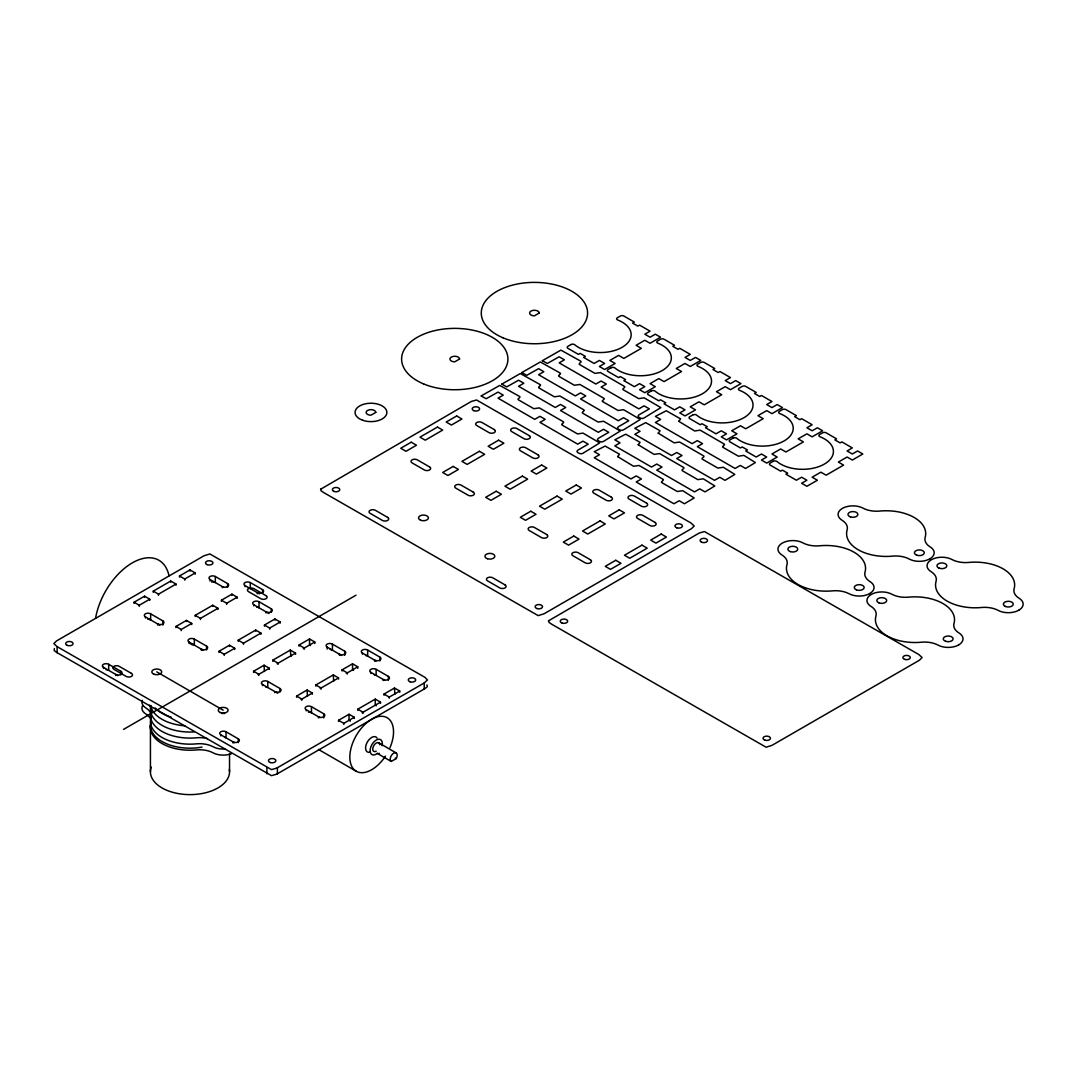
<?xml version="1.0" encoding="UTF-8"?>
<svg xmlns="http://www.w3.org/2000/svg" width="1077" height="1077" viewBox="0 0 1077 1077"><rect width="100%" height="100%" fill="white"/><g stroke="black" fill="none" stroke-linecap="round" stroke-linejoin="round"><path stroke-width="1.5" d="M54.388 648.529L54.092 650.427L56.475 652.312L271.471 775.655L276.722 774.175L424.863 688.647L427.246 686.763L426.95 684.864M424.217 682.966L427.488 679.95L424.863 677.298L209.867 553.955L203.957 555.813L56.475 640.963L53.85 643.615L57.121 646.644L271.471 769.597L276.722 768.116L424.217 682.966L424.217 689.024M134.046 603.376L134.046 602.231L144.533 596.187L149.77 599.202L149.77 600.347M153.271 592.269L153.271 591.138L170.745 581.042L175.995 584.071L175.995 585.201M179.482 577.137L179.482 575.993L189.983 569.935L195.22 572.964L195.22 574.108M134.046 602.231L139.283 605.261L149.77 599.202M153.271 591.138L158.507 594.167L175.995 584.071M179.482 575.993L184.732 579.022L195.22 572.964M175.995 627.595L175.995 626.451L186.483 620.406L191.719 623.435L191.719 624.566M195.22 616.488L195.22 615.357L212.707 605.261L217.944 608.29L217.944 609.42M221.445 601.356L221.445 600.212L231.932 594.167L237.169 597.183L237.169 598.327M175.995 626.451L181.232 629.48L191.719 623.435M195.22 615.357L200.47 618.386L217.944 608.29M221.445 600.212L226.682 603.241L237.169 597.183M218.994 652.42L218.994 651.289L229.482 645.231L234.732 648.26L234.732 649.391M238.219 641.313L238.219 640.182L255.707 630.085L260.944 633.114L260.944 634.259M264.444 626.181L264.444 625.05L274.931 618.992L280.168 622.021L280.168 623.152M218.994 651.289L224.231 654.304L234.732 648.26M238.219 640.182L243.469 643.211L260.944 633.114M264.444 625.05L269.681 628.066L280.168 622.021M123.545 729.398L356.043 595.177M253.607 672.398L253.607 671.267L264.094 665.209L269.331 668.238L269.331 669.369M272.831 661.305L272.831 660.161L290.319 650.077L295.556 653.106L295.556 654.237M299.056 646.16L299.056 645.029L309.543 638.971L314.78 642L314.78 643.507M258.197 674.673L269.331 668.238M277.206 663.701L295.556 653.106M303.31 648.623L314.78 642M296.606 697.223L296.606 696.092L307.093 690.034L312.343 693.063L312.343 694.194M315.83 686.13L315.83 684.985L333.318 674.902L338.555 677.931L338.555 679.062M342.055 670.984L342.055 669.854L352.542 663.795L357.779 666.825L357.779 668.332M301.197 699.498L312.343 693.063M320.206 688.526L338.555 677.931M346.309 673.448L357.779 666.825M338.555 721.442L338.555 720.311L349.042 714.253L354.293 717.282L354.293 718.426M357.779 710.349L357.779 709.218L375.267 699.121L380.504 702.15L380.504 703.281M384.004 695.203L384.004 694.073L394.492 688.015L399.742 691.044L399.742 692.188M338.555 720.311L343.805 723.34L354.293 717.282M362.155 712.745L380.504 702.15M388.918 697.29L399.742 691.044M382.106 745.661A8.656 4.995 -60 0 0 376.99 739.657A8.656 4.995 -60 0 0 370.111 750.844A8.656 4.995 -60 0 0 377.34 753.415L391.207 761.466L396.201 758.585A4.941 2.854 -60 0 0 396.174 752.917L378.7 742.82M191.073 644.1L193.47 644.625M148.02 618.763L149.77 619.396M362.397 654.197L362.397 653.066A3.702 2.141 0 0 1 362.397 650.037A3.702 2.141 0 0 1 367.647 650.037L379.871 657.105L379.871 660.888M245.044 586.723L245.044 585.578A3.702 2.141 0 0 1 245.044 582.563A3.702 2.141 0 0 1 250.281 582.563L262.519 589.617L262.519 593.023M362.397 653.066L376.048 660.941M245.044 585.578L259.463 593.912M210.082 581.042L210.082 579.534A3.702 2.141 0 0 1 210.082 576.505A3.702 2.141 0 0 1 215.319 576.505L227.557 583.559L227.557 587.355M253.782 605.893L253.782 604.762A3.702 2.141 0 0 1 253.782 601.733A3.702 2.141 0 0 1 259.019 601.733L271.256 608.801L271.256 612.207M327.193 649.041L327.193 647.142A3.702 2.141 0 0 1 327.193 644.113A3.702 2.141 0 0 1 332.443 644.113L344.68 651.181L344.68 655.341M370.892 673.515L370.892 672.371A3.702 2.141 0 0 1 370.892 669.342A3.702 2.141 0 0 1 376.142 669.342L388.38 676.41L388.38 680.193M210.082 579.534L223.733 587.409M253.782 604.762L268.967 613.527M327.193 647.142L341.611 655.476M370.892 672.371L384.556 680.26M310.526 645.594L309.543 645.029L309.543 638.971M353.525 670.419L352.542 669.854L352.542 663.795M394.828 694.261L394.492 688.015M299.056 645.029L304.293 648.058L304.293 649.189M342.055 669.854L347.292 672.883L347.292 674.014M384.004 694.073L389.255 697.102L389.255 698.233M290.965 656.512L290.319 650.077M333.641 681.149L333.318 674.902M376.25 705.745L375.267 705.179L375.267 699.121M272.831 660.161L278.081 663.19L278.081 664.321M315.83 684.985L321.081 688.015L321.081 689.159M357.779 709.218L363.03 712.234L363.03 713.378M264.417 671.456L264.094 665.209M307.416 696.281L307.093 690.034M350.362 721.065L349.042 720.311L349.042 714.253M253.607 671.267L258.843 674.296L258.843 675.427M296.606 696.092L301.856 699.121L301.856 700.252M145.408 618.01L145.408 616.865A3.702 2.141 0 0 1 145.408 613.836A3.702 2.141 0 0 1 150.645 613.836L162.883 620.904L162.883 625.064M189.108 643.615L189.108 642.094A3.702 2.141 0 0 1 189.108 639.078A3.702 2.141 0 0 1 194.345 639.078L206.582 646.133L206.582 649.916M262.519 685.618L262.519 684.487A3.702 2.141 0 0 1 262.519 681.458A3.702 2.141 0 0 1 267.769 681.458L279.993 688.526L279.993 691.932M306.218 710.847L306.218 709.716A3.702 2.141 0 0 1 306.218 706.687A3.702 2.141 0 0 1 311.468 706.687L323.706 713.755L323.706 717.915M395.326 758.073L396.201 758.585M145.408 616.865L159.827 625.198M189.108 642.094L203.257 650.279M262.519 684.487L277.704 693.251M306.218 709.716L319.882 717.605M318.482 749.444L356.231 771.24M156.771 671.873L223.195 710.214M220.812 735.941L220.812 734.81A3.702 2.141 0 0 1 220.812 731.781A3.702 2.141 0 0 1 226.049 731.781L238.286 738.849L238.286 742.632M103.446 668.467L103.446 667.336A3.702 2.141 0 0 1 103.446 664.307A3.702 2.141 0 0 1 108.696 664.307L120.934 671.361L120.934 674.767M220.812 734.81L234.463 742.686M103.446 667.336L117.878 675.656M383.129 680.57L383.129 679.439A3.702 2.141 0 0 0 388.38 679.439A3.702 2.141 0 0 0 388.38 676.41M376.142 669.342L376.142 675.4A3.702 2.141 0 0 0 374.284 674.821M374.634 661.265L374.634 660.12A3.702 2.141 0 0 0 379.871 660.12A3.702 2.141 0 0 0 379.871 657.105M367.647 650.037L367.647 656.095A3.702 2.141 0 0 0 365.776 655.503M343.805 723.34L343.805 724.471M339.43 655.341L339.43 654.21A3.702 2.141 0 0 0 344.68 654.21A3.702 2.141 0 0 0 344.68 651.181M332.443 644.113L332.443 650.171A3.702 2.141 0 0 0 330.195 649.552M318.455 717.915L318.455 716.784A3.702 2.141 0 0 0 323.706 716.784A3.702 2.141 0 0 0 323.706 713.755M311.468 706.687L311.468 712.745A3.702 2.141 0 0 0 308.453 712.126M277.381 767.739L277.381 773.798M274.931 618.992L274.931 620.123M274.756 692.686L274.756 691.555A3.702 2.141 0 0 0 279.993 691.555A3.702 2.141 0 0 0 279.993 688.526M269.681 628.066L269.681 629.21M267.769 681.458L267.769 687.516A3.702 2.141 0 0 0 265.521 686.897M266.894 767.739L266.894 773.798M266.019 612.961L266.019 611.817A3.702 2.141 0 0 0 271.256 611.817A3.702 2.141 0 0 0 271.256 608.801M259.019 601.733L259.019 607.791A3.702 2.141 0 0 0 256.784 607.172M257.282 593.777L257.282 592.646A3.702 2.141 0 0 0 262.519 592.646A3.702 2.141 0 0 0 262.519 589.617M255.707 630.085L255.707 631.23M250.281 582.563L250.281 588.607A3.702 2.141 0 0 0 248.424 588.029M243.469 643.211L243.469 644.342M233.049 743.009L233.049 741.878A3.702 2.141 0 0 0 238.286 741.878A3.702 2.141 0 0 0 238.286 738.849M231.932 594.167L231.932 595.298M229.482 645.231L229.482 646.362M229.536 753.55L229.536 771.778M226.682 603.241L226.682 604.385M226.049 731.781L226.049 737.839A3.702 2.141 0 0 0 224.555 737.314M224.231 654.304L224.231 655.449M222.32 587.732L222.32 586.588A3.702 2.141 0 0 0 227.557 586.588A3.702 2.141 0 0 0 227.557 583.559M215.319 576.505L215.319 582.563A3.702 2.141 0 0 0 211.577 582.024M212.707 605.261L212.707 606.405M201.345 650.293L201.345 649.162A3.702 2.141 0 0 0 206.582 649.162A3.702 2.141 0 0 0 206.582 646.133M200.47 618.386L200.47 619.517M194.345 639.078L194.345 645.123A3.702 2.141 0 0 0 191.343 644.517M189.983 569.935L189.983 571.079M186.483 620.406L186.483 621.537M184.732 579.022L184.732 580.153M181.232 629.48L181.232 630.624M170.745 581.042L170.745 582.172M158.507 594.167L158.507 595.298M157.632 625.064L157.632 623.933A3.702 2.141 0 0 0 162.883 623.933A3.702 2.141 0 0 0 162.883 620.904M150.645 613.836L150.645 619.894A3.702 2.141 0 0 0 148.02 619.275M150.43 725.359L150.43 771.778M144.533 596.187L144.533 597.318M139.283 605.261L139.283 606.405M115.683 675.535L115.683 674.39A3.702 2.141 0 0 0 120.934 674.39A3.702 2.141 0 0 0 120.934 671.361M108.696 664.307L108.696 670.352A3.702 2.141 0 0 0 106.071 669.732M57.121 646.644L57.121 652.702M95.57 618.252A53.15 30.681 -60 0 1 132.296 562.881A53.15 30.681 -60 0 1 169.022 575.845M221.795 713.539A4.941 2.854 0 0 1 224.581 713.539M224.945 749A14.836 8.562 0 0 1 213.084 746.765A19.776 11.416 0 0 0 196.391 743.857A39.553 22.832 0 0 1 150.942 717.619A19.776 11.416 0 0 0 145.907 707.979A14.836 8.562 0 0 1 142.285 700.292M231.636 753.59A14.836 8.562 0 0 1 213.084 752.823A19.776 11.416 0 0 0 196.391 749.915A39.553 22.832 0 0 1 150.942 723.677A19.776 11.416 0 0 0 145.907 714.038A14.836 8.562 0 0 1 142.676 705.516M207.471 738.593A19.776 11.416 0 0 0 196.391 737.799A39.553 22.832 0 0 1 150.942 711.56A19.776 11.416 0 0 0 149.582 705.166M194.143 731.916A39.553 22.832 0 0 1 150.942 705.502M201.978 747.115A39.553 22.832 0 0 1 151.265 720.675M229.32 769.422A39.553 22.832 0 0 1 187.936 794.584A39.553 22.832 0 0 1 151.265 767.107M184.827 725.804A39.553 22.832 0 0 1 150.753 706.122M171.297 717.228A39.553 22.832 0 0 1 155.115 707.885M385.458 756.121A30.896 17.838 -60 0 1 350.577 763.189A30.896 17.838 -60 0 1 375.133 717.578A30.896 17.838 -60 0 1 389.968 747.734M370.003 752.244A8.656 4.995 -60 0 1 366.947 742.74A8.656 4.995 -60 0 1 377.112 738.095M376.223 751.14A4.941 2.854 -60 0 1 372.736 749.242A4.941 2.854 -60 0 1 376.021 743.197A4.941 2.854 -60 0 1 379.71 744.732M391.207 761.466A4.941 2.854 -60 0 1 391.247 755.758A4.941 2.854 -60 0 1 396.174 752.917M379.387 753.335A4.941 2.854 -60 0 1 377.233 753.388M320.609 489.254L321.094 490.775L323.827 492.66L538.177 615.627L544.073 613.769L691.555 528.619L694.18 525.966L690.909 522.937L476.559 399.984L471.309 401.465L320.609 489.254M481.204 396.013L486.212 398.732L498.018 392.095L503.255 395.124L498.018 398.153L534.717 419.343L539.967 416.314L545.204 419.343L539.967 422.372L577.716 444.168L582.967 441.139L588.217 444.168L577.716 450.226C574.633 451.963 581.217 455.086 582.967 453.255L599.714 442.916L583.007 433.116L577.555 433.923L562.692 425.402C559.232 424.096 566.152 422.669 562.692 421.363L539.308 407.887L533.842 408.695L518.993 400.173C515.546 398.84 522.439 397.467 518.993 396.134L499.755 385.418L481.271 395.878M501.774 384.139L506.782 386.872L518.575 380.221L523.812 383.25L518.575 386.28L555.288 407.469L560.525 404.454L565.775 407.469L560.525 410.499L598.287 432.308L603.524 429.279L608.774 432.308L598.287 438.352C595.137 440.089 601.801 443.226 603.524 441.382L620.271 431.042L603.578 421.255L598.112 422.049L583.249 413.528C579.789 412.195 586.696 410.822 583.249 409.489L559.878 396.013L554.413 396.821L539.55 388.299C536.104 386.993 542.996 385.579 539.55 384.26L520.326 373.544L501.774 384.139M521.78 372.588L526.788 375.308L538.594 368.671L543.831 371.7L538.594 374.729L575.293 395.919L580.543 392.89L585.78 395.919L580.543 398.948L618.292 420.744L623.543 417.714L628.78 420.744L618.292 426.802C615.196 428.552 621.792 431.662 623.543 429.831L640.29 419.492L623.583 409.691L618.117 410.499L603.268 401.977C599.835 400.671 606.714 399.244 603.268 397.938L579.884 384.462L574.418 385.27L559.569 376.748C556.109 375.415 563.029 374.042 559.569 372.709L540.331 361.98L521.78 372.588M542.35 360.714L547.345 363.434L559.151 356.797L564.388 359.826L559.151 362.855L595.864 384.045L601.101 381.016L606.351 384.045L601.101 387.074L638.863 408.87L644.1 405.854L649.35 408.87L638.863 414.928C635.699 416.664 642.377 419.788 644.1 417.957L660.847 407.618L644.14 397.83L638.688 398.625L623.825 390.103C620.365 388.784 627.285 387.397 623.825 386.064L600.441 372.588L594.989 373.396L580.126 364.874C576.68 363.555 583.559 362.155 580.126 360.835L560.902 350.119L542.35 360.714M548.516 620.837L548.987 622.344L551.734 624.243L766.084 747.209L771.98 745.351L919.462 660.201L922.087 657.549L918.816 654.52L704.466 531.553L699.215 533.034L548.516 620.837M617.646 456.608L633.572 466.274L639.038 465.466L662.409 478.942C665.842 480.221 659.003 481.688 662.409 482.981L677.271 491.502L682.737 490.695L694.194 497.964L684.433 503.767L679.197 500.738L673.946 503.767L636.197 481.971L641.434 478.942L636.197 475.913L630.947 478.942L594.248 457.752L599.485 454.723L594.248 451.694L605.166 446.066L619.49 454.211L617.646 456.608M638.203 444.747L654.129 454.4L659.595 453.592L682.98 467.068C686.399 468.36 679.533 469.801 682.98 471.107L697.829 479.628L703.294 478.821L714.818 485.969L705.004 491.893L699.754 488.864L694.517 491.893L656.755 470.097L662.005 467.068L656.755 464.039L651.518 467.068L614.805 445.878L620.042 442.849L614.805 439.82L625.724 434.193L640.061 442.337L638.203 444.747M658.222 433.183L674.148 442.849L679.614 442.041L702.985 455.517C706.458 456.823 699.525 458.237 702.985 459.556L717.847 468.078L723.313 467.27L734.824 474.418L725.009 480.342L719.773 477.313L714.522 480.342L676.773 458.546L682.01 455.517L676.773 452.488L671.523 455.517L634.811 434.327L640.061 431.298L634.811 428.269L645.742 422.642L660.066 430.787L658.222 433.183M678.779 421.309L694.705 430.975L700.171 430.167L723.556 443.643C727.002 444.949 720.123 446.376 723.556 447.682L738.405 456.204L743.87 455.396L755.394 462.545L745.58 468.468L740.33 465.439L735.093 468.468L697.331 446.672L702.581 443.643L697.331 440.614L692.08 443.643L655.381 422.453L660.618 419.424L655.381 416.395L666.3 410.768L680.624 418.913L678.779 421.309M459.569 359.018L454.709 361.832A4.82 2.787 0 0 1 449.93 359.045A4.82 2.787 0 0 1 454.736 356.272A4.82 2.787 0 0 1 459.569 359.018M539.24 313.03L534.367 315.844A4.82 2.787 0 0 1 529.601 313.044A4.82 2.787 0 0 1 534.394 310.27A4.82 2.787 0 0 1 539.24 313.03M375.779 412.397L370.919 415.197A4.82 2.787 0 0 1 366.14 412.41A4.82 2.787 0 0 1 370.946 409.637A4.82 2.787 0 0 1 375.779 412.397M570.945 344.559L567.916 346.309A2.477 1.427 0 0 0 567.916 348.329L578.403 354.373L580.153 353.364L585.39 356.393L583.64 357.402L594.127 363.461L599.377 360.432L604.628 363.461L599.377 366.49L604.628 369.519L615.115 363.461L609.865 360.432L618.602 355.383L623.852 358.412L641.327 348.329L636.09 345.3L644.827 340.251L650.064 343.28L660.551 337.222L655.314 334.193L650.064 337.222L644.827 334.193L650.064 331.164L639.576 325.106L637.84 326.116L632.589 323.087L634.34 322.09L623.852 316.032A2.477 1.427 0 0 0 620.352 316.032L617.323 317.782A2.477 1.427 0 0 0 617.673 319.963A30.896 17.838 0 0 1 622.102 347.319A30.896 17.838 0 0 1 574.728 344.761A2.477 1.427 0 0 0 570.945 344.559M411.226 442.203L400.738 448.261L405.989 451.29L416.476 445.232L411.226 442.203M437.45 427.071L419.963 437.154L425.213 440.183L442.687 430.086L437.45 427.071M456.675 415.964L446.188 422.022L451.438 425.052L461.925 418.993L456.675 415.964M611.13 367.755L608.101 369.505A2.477 1.427 0 0 0 608.101 371.525L618.588 377.583L620.339 376.573L625.589 379.602L623.839 380.612L634.326 386.67L639.576 383.641L644.813 386.67L639.576 389.699L644.813 392.728L655.301 386.67L650.064 383.641L658.801 378.592L664.038 381.621L681.526 371.525L676.275 368.496L685.012 363.461L690.263 366.476L700.75 360.432L695.513 357.402L690.263 360.432L685.012 357.402L690.263 354.373L679.775 348.315L678.025 349.325L672.788 346.296L674.525 345.286L664.038 339.228A2.477 1.427 0 0 0 660.551 339.228L657.522 340.978A2.477 1.427 0 0 0 657.872 343.173A30.896 17.838 0 0 1 662.288 370.515A30.896 17.838 0 0 1 614.927 367.971A2.477 1.427 0 0 0 611.13 367.755M453.175 466.422L442.687 472.48L447.938 475.509L458.425 469.451L453.175 466.422M479.4 451.29L461.925 461.373L467.162 464.402L484.65 454.319L479.4 451.29M498.624 440.183L488.137 446.241L493.387 449.271L503.874 443.212L498.624 440.183M651.329 390.964L648.3 392.715A2.477 1.427 0 0 0 648.3 394.734L658.787 400.792L660.538 399.782L665.774 402.811L664.024 403.821L674.525 409.866L679.762 406.85L685.012 409.866L679.762 412.895L685.012 415.924L695.5 409.866L690.249 406.85L698.986 401.802L704.237 404.831L721.711 394.734L716.474 391.705L725.211 386.656L730.462 389.686L740.949 383.627L735.699 380.598L730.462 383.627L725.211 380.598L730.462 377.583L719.961 371.525L718.224 372.534L712.974 369.505L714.724 368.496L704.237 362.437A2.477 1.427 0 0 0 700.737 362.437L697.708 364.188A2.477 1.427 0 0 0 698.058 366.382A30.896 17.838 0 0 1 702.487 393.724A30.896 17.838 0 0 1 655.112 391.166A2.477 1.427 0 0 0 651.329 390.964M496.187 491.247L485.687 497.305L490.937 500.334L501.424 494.276L496.187 491.247M522.399 476.115L504.925 486.198L510.161 489.227L527.649 479.144L522.399 476.115M541.623 465.008L531.136 471.066L536.386 474.095L546.874 468.037L541.623 465.008M692.821 414.928L689.792 416.664A2.477 1.427 0 0 0 689.792 418.684L700.279 424.742L702.029 423.732L707.266 426.761L705.529 427.771L716.017 433.829L721.253 430.8L726.504 433.829L721.253 436.858L726.504 439.887L736.991 433.829L731.741 430.8L740.478 425.752L745.728 428.781L763.203 418.684L757.966 415.668L766.703 410.62L771.953 413.649L782.441 407.591L777.19 404.562L771.953 407.591L766.703 404.562L771.953 401.533L761.466 395.474L759.716 396.484L754.465 393.455L756.216 392.445L745.728 386.401A2.477 1.427 0 0 0 742.228 386.401L739.199 388.151A2.477 1.427 0 0 0 739.562 390.332A30.896 17.838 0 0 1 743.978 417.674A30.896 17.838 0 0 1 696.617 415.13A2.477 1.427 0 0 0 692.821 414.928M530.786 511.238L520.299 517.283L525.549 520.312L536.036 514.254L530.786 511.238M557.011 496.093L539.537 506.19L544.774 509.219L562.261 499.122L557.011 496.093M576.235 485L565.748 491.045L570.998 494.074L581.486 488.016L576.235 485M733.02 438.124L729.991 439.874A2.477 1.427 0 0 0 729.991 441.893L740.478 447.951L742.215 446.942L747.465 449.971L745.715 450.98L756.202 457.038L761.452 454.009L766.689 457.038L761.452 460.054L766.689 463.083L777.177 457.038L771.94 454.009L780.677 448.961L785.927 451.99L803.402 441.893L798.151 438.864L806.902 433.816L812.139 436.845L822.626 430.787L817.389 427.771L812.139 430.787L806.902 427.771L812.139 424.742L801.651 418.684L799.901 419.693L794.664 416.664L796.415 415.655L785.927 409.597A2.477 1.427 0 0 0 782.427 409.597L779.398 411.347A2.477 1.427 0 0 0 779.748 413.541A30.896 17.838 0 0 1 784.177 440.883A30.896 17.838 0 0 1 736.803 438.326A2.477 1.427 0 0 0 733.02 438.124M573.799 536.063L563.298 542.108L568.548 545.137L579.036 539.092L573.799 536.063M600.01 520.918L582.536 531.015L587.773 534.044L605.261 523.947L600.01 520.918M619.235 509.825L608.747 515.87L613.998 518.899L624.485 512.854L619.235 509.825M773.205 461.333L770.176 463.083A2.477 1.427 0 0 0 770.176 465.102L780.663 471.161L782.414 470.151L787.664 473.166L785.914 474.176L796.401 480.234L801.638 477.205L806.888 480.234L801.638 483.263L806.888 486.292L817.376 480.234L812.125 477.205L820.876 472.17L826.113 475.186L843.587 465.102L838.35 462.073L847.087 457.025L852.338 460.054L862.825 453.996L857.575 450.967L852.338 453.996L847.087 450.967L852.338 447.938L841.851 441.893L840.1 442.903L834.85 439.874L836.6 438.864L826.113 432.806A2.477 1.427 0 0 0 822.613 432.806L819.584 434.556A2.477 1.427 0 0 0 819.947 436.737A30.896 17.838 0 0 1 824.363 464.093A30.896 17.838 0 0 1 777.002 461.535A2.477 1.427 0 0 0 773.205 461.333M615.748 560.282L605.261 566.34L610.497 569.37L620.985 563.311L615.748 560.282M641.959 545.137L624.485 555.234L629.735 558.263L647.21 548.166L641.959 545.137M661.197 534.044L650.71 540.102L655.947 543.118L666.434 537.073L661.197 534.044M646.577 503.121L634.34 496.053A3.702 2.141 0 0 0 629.103 496.053A3.702 2.141 0 0 0 629.103 499.082L641.327 506.15A3.702 2.141 0 0 0 646.577 506.15A3.702 2.141 0 0 0 646.577 503.121M529.224 435.647L516.987 428.579A3.702 2.141 0 0 0 511.737 428.579A3.702 2.141 0 0 0 511.737 431.608L523.974 438.676A3.702 2.141 0 0 0 529.224 438.676A3.702 2.141 0 0 0 529.224 435.647M494.262 429.588L482.025 422.521A3.702 2.141 0 0 0 476.774 422.521A3.702 2.141 0 0 0 476.774 425.55L489.012 432.617A3.702 2.141 0 0 0 494.262 432.617A3.702 2.141 0 0 0 494.262 429.588M537.962 454.817L525.724 447.749A3.702 2.141 0 0 0 520.474 447.749A3.702 2.141 0 0 0 520.474 450.778L532.711 457.846A3.702 2.141 0 0 0 537.962 457.846A3.702 2.141 0 0 0 537.962 454.817M611.373 497.211L599.135 490.143A3.702 2.141 0 0 0 593.898 490.143A3.702 2.141 0 0 0 593.898 493.172L606.136 500.226A3.702 2.141 0 0 0 611.373 500.226A3.702 2.141 0 0 0 611.373 497.211M655.072 522.439L642.834 515.371A3.702 2.141 0 0 0 637.597 515.371A3.702 2.141 0 0 0 637.597 518.4L649.835 525.468A3.702 2.141 0 0 0 655.072 525.468A3.702 2.141 0 0 0 655.072 522.439M429.575 466.933L417.351 459.866A3.702 2.141 0 0 0 412.101 459.866A3.702 2.141 0 0 0 412.101 462.895L424.338 469.962A3.702 2.141 0 0 0 429.575 469.962A3.702 2.141 0 0 0 429.575 466.933M473.288 492.162L461.05 485.094A3.702 2.141 0 0 0 455.8 485.094A3.702 2.141 0 0 0 455.8 488.123L468.037 495.191A3.702 2.141 0 0 0 473.288 495.191A3.702 2.141 0 0 0 473.288 492.162M546.699 534.542L534.461 527.488A3.702 2.141 0 0 0 529.224 527.488A3.702 2.141 0 0 0 529.224 530.503L541.448 537.571A3.702 2.141 0 0 0 546.699 537.571A3.702 2.141 0 0 0 546.699 534.542M590.398 559.771L578.161 552.716A3.702 2.141 0 0 0 572.924 552.716A3.702 2.141 0 0 0 572.924 555.745L585.161 562.8A3.702 2.141 0 0 0 590.398 562.8A3.702 2.141 0 0 0 590.398 559.771M504.992 584.865L492.754 577.797A3.702 2.141 0 0 0 487.504 577.797A3.702 2.141 0 0 0 487.504 580.826L499.741 587.894A3.702 2.141 0 0 0 504.992 587.894A3.702 2.141 0 0 0 504.992 584.865M387.626 517.391L375.388 510.323A3.702 2.141 0 0 0 370.151 510.323A3.702 2.141 0 0 0 370.151 513.352L382.389 520.42A3.702 2.141 0 0 0 387.626 520.42A3.702 2.141 0 0 0 387.626 517.391M266.019 595.675L253.782 588.607A3.702 2.141 0 0 0 248.531 588.607A3.702 2.141 0 0 0 248.531 591.636L260.769 598.704A3.702 2.141 0 0 0 266.019 598.704A3.702 2.141 0 0 0 266.019 595.675M131.421 673.381L119.184 666.326A3.702 2.141 0 0 0 113.933 666.326A3.702 2.141 0 0 0 113.933 669.342L126.171 676.41A3.702 2.141 0 0 0 131.421 676.41A3.702 2.141 0 0 0 131.421 673.381M362.761 420.299A15.913 9.195 0 0 0 386.872 412.585A15.913 9.195 0 0 0 363.245 404.387A15.913 9.195 0 0 0 362.761 420.299M764.885 740.141A3.702 2.141 0 0 0 770.445 738.283A3.702 2.141 0 0 0 764.885 736.426A3.702 2.141 0 0 0 764.885 740.141M904.72 659.393A3.702 2.141 0 0 0 910.28 657.549A3.702 2.141 0 0 0 904.72 655.691A3.702 2.141 0 0 0 904.72 659.393M562.113 623.071A3.702 2.141 0 0 0 567.673 621.214A3.702 2.141 0 0 0 562.113 619.356A3.702 2.141 0 0 0 562.113 623.071M701.625 542.216A3.702 2.141 0 0 0 707.495 540.694A3.702 2.141 0 0 0 702.298 538.527A3.702 2.141 0 0 0 701.625 542.216M473.732 410.633A3.702 2.141 0 0 0 479.588 409.125A3.702 2.141 0 0 0 474.392 406.944A3.702 2.141 0 0 0 473.732 410.633M333.883 491.368A3.702 2.141 0 0 0 339.753 489.86A3.702 2.141 0 0 0 334.557 487.679A3.702 2.141 0 0 0 333.883 491.368M676.814 527.824A3.702 2.141 0 0 0 682.387 525.966A3.702 2.141 0 0 0 676.814 524.109A3.702 2.141 0 0 0 676.814 527.824M536.979 608.559A3.702 2.141 0 0 0 542.539 606.701A3.702 2.141 0 0 0 536.979 604.843A3.702 2.141 0 0 0 536.979 608.559M420.568 520.204A4.941 2.854 0 0 0 428.377 518.185A4.941 2.854 0 0 0 421.444 515.291A4.941 2.854 0 0 0 420.568 520.204M487.41 558.721A4.941 2.854 0 0 0 494.828 556.244A4.941 2.854 0 0 0 487.41 553.766A4.941 2.854 0 0 0 487.41 558.721M938.996 568.104A4.941 2.854 0 0 0 946.818 566.085A4.941 2.854 0 0 0 939.884 563.19A4.941 2.854 0 0 0 938.996 568.104M1005.42 606.459A4.941 2.854 0 0 0 1013.242 604.439A4.941 2.854 0 0 0 1006.308 601.531A4.941 2.854 0 0 0 1005.42 606.459M1018.802 610.201A14.836 8.562 0 0 0 1019.179 598.314A19.776 11.416 0 0 1 1014.13 588.675A39.553 22.832 0 0 0 968.694 562.436A19.776 11.416 0 0 1 952.001 559.528A14.836 8.562 0 0 0 931.403 559.744A14.836 8.562 0 0 0 931.04 571.631A19.776 11.416 0 0 1 936.075 581.257A39.553 22.832 0 0 0 981.524 607.495A19.776 11.416 0 0 1 998.217 610.417A14.836 8.562 0 0 0 1018.802 610.201M958.678 644.908A14.836 8.562 0 0 0 959.042 633.02A19.776 11.416 0 0 1 954.007 623.395A39.553 22.832 0 0 0 908.557 597.156A19.776 11.416 0 0 1 891.877 594.235A14.836 8.562 0 0 0 871.28 594.45A14.836 8.562 0 0 0 870.916 606.338A19.776 11.416 0 0 1 875.951 615.977A39.553 22.832 0 0 0 921.4 642.215A19.776 11.416 0 0 1 938.08 645.123A14.836 8.562 0 0 0 958.678 644.908M945.714 641.327A4.941 2.854 0 0 0 953.132 638.863A4.941 2.854 0 0 0 945.714 636.386A4.941 2.854 0 0 0 945.714 641.327M878.872 602.824A4.941 2.854 0 0 0 886.681 600.804A4.941 2.854 0 0 0 879.747 597.897A4.941 2.854 0 0 0 878.872 602.824M790.33 551.612A4.941 2.854 0 0 0 797.747 549.149A4.941 2.854 0 0 0 790.33 546.672A4.941 2.854 0 0 0 790.33 551.612M856.323 589.806A4.941 2.854 0 0 0 864.144 587.786A4.941 2.854 0 0 0 857.198 584.892A4.941 2.854 0 0 0 856.323 589.806M869.704 593.548A14.836 8.562 0 0 0 870.081 581.661A19.776 11.416 0 0 1 865.033 572.022A39.553 22.832 0 0 0 819.584 545.783A19.776 11.416 0 0 1 802.903 542.875A14.836 8.562 0 0 0 782.306 543.091A14.836 8.562 0 0 0 781.942 554.978A19.776 11.416 0 0 1 786.977 564.617A39.553 22.832 0 0 0 832.427 590.856A19.776 11.416 0 0 1 849.12 593.764A14.836 8.562 0 0 0 869.704 593.548M929.841 558.828A14.836 8.562 0 0 0 930.205 546.941A19.776 11.416 0 0 1 925.17 537.315A39.553 22.832 0 0 0 879.721 511.063A19.776 11.416 0 0 1 863.027 508.156A14.836 8.562 0 0 0 842.443 508.371A14.836 8.562 0 0 0 842.066 520.258A19.776 11.416 0 0 1 847.114 529.897A39.553 22.832 0 0 0 892.564 556.136A19.776 11.416 0 0 1 909.244 559.044A14.836 8.562 0 0 0 929.841 558.828M916.877 555.247A4.941 2.854 0 0 0 924.295 552.784A4.941 2.854 0 0 0 916.877 550.307A4.941 2.854 0 0 0 916.877 555.247M850.453 516.906A4.941 2.854 0 0 0 857.871 514.429A4.941 2.854 0 0 0 850.453 511.952A4.941 2.854 0 0 0 850.453 516.906M423.584 383.91A53.15 30.681 0 0 0 507.63 362.235A53.15 30.681 0 0 0 433.089 331.043A53.15 30.681 0 0 0 423.584 383.91M503.242 337.909A53.15 30.681 0 0 0 587.288 316.234A53.15 30.681 0 0 0 512.746 285.055A53.15 30.681 0 0 0 503.242 337.909M207.026 564.604A3.702 2.141 0 0 0 212.896 563.096A3.702 2.141 0 0 0 207.686 560.929A3.702 2.141 0 0 0 207.026 564.604M67.191 645.352A3.702 2.141 0 0 0 73.048 643.831A3.702 2.141 0 0 0 67.851 641.663A3.702 2.141 0 0 0 67.191 645.352M410.122 681.795A3.702 2.141 0 0 0 415.682 679.95A3.702 2.141 0 0 0 410.122 678.093A3.702 2.141 0 0 0 410.122 681.795M270.273 762.529A3.702 2.141 0 0 0 275.847 760.685A3.702 2.141 0 0 0 270.273 758.827A3.702 2.141 0 0 0 270.273 762.529M153.863 674.189A4.941 2.854 0 0 0 161.685 672.169A4.941 2.854 0 0 0 154.751 669.261A4.941 2.854 0 0 0 153.863 674.189M220.287 712.53A4.941 2.854 0 0 0 228.109 710.51A4.941 2.854 0 0 0 221.175 707.616A4.941 2.854 0 0 0 220.287 712.53"/></g></svg>
